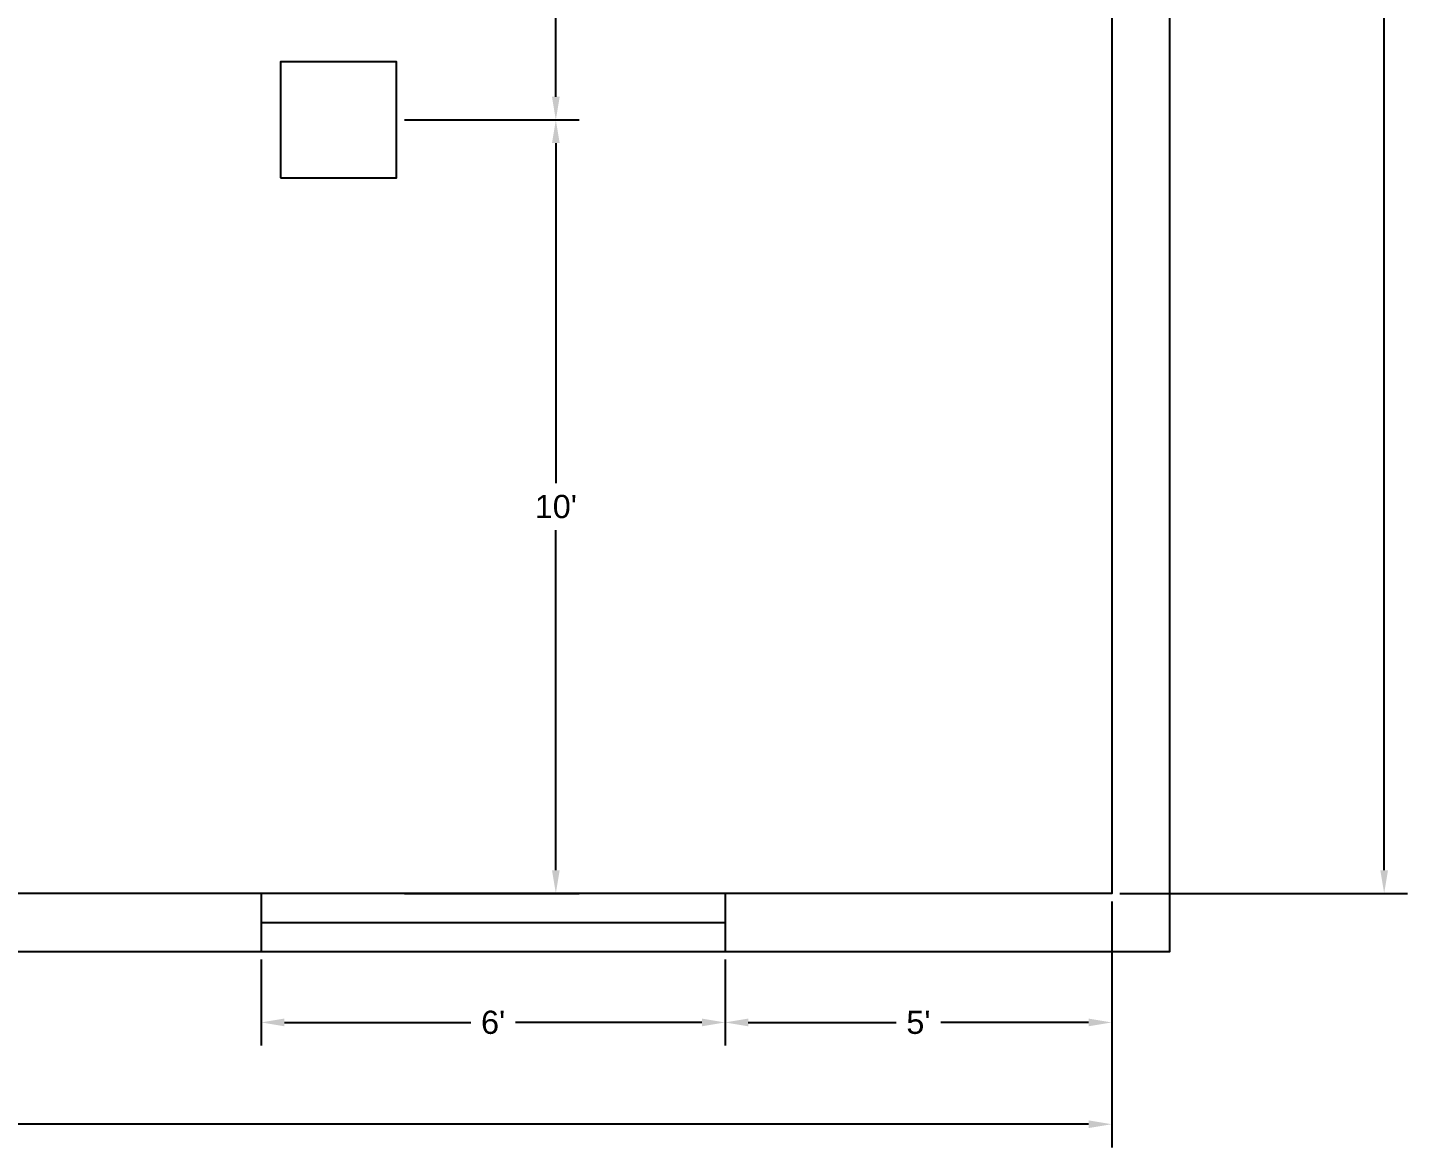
# Model space of a CAD drawing. Header units: inches. Extents: x -13 to 423, y -240 to 292.
# Drawn here: x 208.6 to 422.7, y -144.2 to 29.6 of the extents above; entities that cross this region are included whole.
import ezdxf

# ---------------------------------------------------------------- set-up
doc = ezdxf.new("R2010")
doc.units = ezdxf.units.IN
doc.header["$LTSCALE"] = 15
doc.header["$MEASUREMENT"] = 0
for name, color, linetype in [('Dim', 7, 'Continuous'), ('Pillar', 1, 'Continuous'), ('Wall', 6, 'Continuous'), ('Windows', 3, 'Continuous')]:
    doc.layers.add(name, color=color, linetype=linetype)
doc.styles.get("Standard").update_dxf_attribs({"font": 'arial.ttf'})
doc.dimstyles.get("Standard").update_dxf_attribs({"dimscale": 20, "dimtxt": 2.5, "dimasz": 2.5, "dimexe": 1.25, "dimexo": 0.625, "dimtad": 1, "dimlunit": 3, "dimtxsty": 'Standard', "dimcen": 2.5, "dimazin": 3, "dimtfac": 1, "dimtmove": 0, "dimatfit": 3})

# ---------------------------------------------------------------- blocks, each defined once
blk = doc.blocks.new('*D1')
at = {"layer": 'Defpoints', "color": 0, "transparency": 16777216}
for p in [(16.83, -104.76), (376.83, -104.76), (376.83, -140.57)]:
    blk.add_point(p, dxfattribs=at)
at = {"layer": 'Dim', "color": 0, "lineweight": -2, "transparency": 16777216}
for p, q in [((16.83, -106.01), (16.83, -144.17)), ((376.83, -106.01), (376.83, -144.17)), ((20.43, -140.57), (191.98, -140.57)), ((373.23, -140.57), (201.69, -140.57))]:
    blk.add_line(p, q, dxfattribs=at)
at = {"layer": 'Dim', "color": 0, "transparency": 16777216}
for points in [[(20.43, -139.97), (20.43, -141.17), (16.83, -140.57)], [(373.23, -139.97), (373.23, -141.17), (376.83, -140.57)]]:
    blk.add_solid(points, dxfattribs=at)
at = {"layer": 'Dim', "color": 0, "transparency": 16777216, "insert": (196.83, -140.57), "char_height": 3.6, "attachment_point": 5}
blk.add_mtext("\\A1;30'", dxfattribs=at)
blk = doc.blocks.new('*D2')
at = {"layer": 'Defpoints', "color": 0, "transparency": 16777216}
for p in [(376.83, 255.24), (419.11, 255.24), (376.83, -104.76)]:
    blk.add_point(p, dxfattribs=at)
at = {"layer": 'Dim', "color": 0, "lineweight": -2, "transparency": 16777216}
for p, q in [((378.08, 255.24), (422.71, 255.24)), ((419.11, 251.64), (419.11, 78.88)), ((419.11, -101.16), (419.11, 71.6)), ((378.08, -104.76), (422.71, -104.76))]:
    blk.add_line(p, q, dxfattribs=at)
at = {"layer": 'Dim', "color": 0, "transparency": 16777216}
for points in [[(418.51, 251.64), (419.71, 251.64), (419.11, 255.24)], [(418.51, -101.16), (419.71, -101.16), (419.11, -104.76)]]:
    blk.add_solid(points, dxfattribs=at)
at = {"layer": 'Dim', "color": 0, "transparency": 16777216, "insert": (419.11, 75.24), "char_height": 3.6, "attachment_point": 5}
blk.add_mtext("\\A1;30'", dxfattribs=at)
blk = doc.blocks.new('*D8')
at = {"layer": 'Defpoints', "color": 0, "transparency": 16777216}
for p in [(265.83, 135.24), (265.83, 15.24), (290.56, 15.24)]:
    blk.add_point(p, dxfattribs=at)
at = {"layer": 'Dim', "color": 0, "lineweight": -2, "transparency": 16777216}
for p, q in [((267.08, 135.24), (294.16, 135.24)), ((290.56, 131.64), (290.56, 78.88)), ((290.56, 18.84), (290.56, 71.6)), ((267.08, 15.24), (294.16, 15.24))]:
    blk.add_line(p, q, dxfattribs=at)
at = {"layer": 'Dim', "color": 0, "transparency": 16777216}
for points in [[(289.96, 131.64), (291.16, 131.64), (290.56, 135.24)], [(289.96, 18.84), (291.16, 18.84), (290.56, 15.24)]]:
    blk.add_solid(points, dxfattribs=at)
at = {"layer": 'Dim', "color": 0, "transparency": 16777216, "insert": (290.56, 75.24), "char_height": 3.6, "attachment_point": 5}
blk.add_mtext("\\A1;10'", dxfattribs=at)
blk = doc.blocks.new('*D10')
at = {"layer": 'Defpoints', "color": 0, "transparency": 16777216}
for p in [(265.83, 15.24), (265.83, -104.76), (290.56, -104.76)]:
    blk.add_point(p, dxfattribs=at)
at = {"layer": 'Dim', "color": 0, "lineweight": -2, "transparency": 16777216}
for p, q in [((267.08, 15.24), (294.16, 15.24)), ((290.56, 11.64), (290.56, -41.12)), ((290.56, -101.16), (290.56, -48.4)), ((267.08, -104.76), (294.16, -104.76))]:
    blk.add_line(p, q, dxfattribs=at)
at = {"layer": 'Dim', "color": 0, "transparency": 16777216}
for points in [[(289.96, 11.64), (291.16, 11.64), (290.56, 15.24)], [(289.96, -101.16), (291.16, -101.16), (290.56, -104.76)]]:
    blk.add_solid(points, dxfattribs=at)
at = {"layer": 'Dim', "color": 0, "transparency": 16777216, "insert": (290.56, -44.76), "char_height": 3.6, "attachment_point": 5}
blk.add_mtext("\\A1;10'", dxfattribs=at)
blk = doc.blocks.new('*D18')
at = {"layer": 'Defpoints', "color": 0, "transparency": 16777216}
for p in [(376.83, -104.76), (316.83, -113.76), (316.83, -124.78)]:
    blk.add_point(p, dxfattribs=at)
at = {"layer": 'Dim', "color": 0, "lineweight": -2, "transparency": 16777216}
for p, q in [((376.83, -106.01), (376.83, -128.38)), ((316.83, -115.01), (316.83, -128.38)), ((320.43, -124.78), (343.38, -124.78)), ((373.23, -124.78), (350.29, -124.78))]:
    blk.add_line(p, q, dxfattribs=at)
at = {"layer": 'Dim', "color": 0, "transparency": 16777216}
for points in [[(320.43, -124.18), (320.43, -125.38), (316.83, -124.78)], [(373.23, -124.18), (373.23, -125.38), (376.83, -124.78)]]:
    blk.add_solid(points, dxfattribs=at)
at = {"layer": 'Dim', "color": 0, "transparency": 16777216, "insert": (346.83, -124.78), "char_height": 3.6, "attachment_point": 5}
blk.add_mtext("\\A1;5'", dxfattribs=at)
blk = doc.blocks.new('*D19')
at = {"layer": 'Defpoints', "color": 0, "transparency": 16777216}
for p in [(244.83, -113.76), (316.83, -113.76), (244.83, -124.78)]:
    blk.add_point(p, dxfattribs=at)
at = {"layer": 'Dim', "color": 0, "lineweight": -2, "transparency": 16777216}
for p, q in [((244.83, -115.01), (244.83, -128.38)), ((316.83, -115.01), (316.83, -128.38)), ((248.43, -124.78), (277.37, -124.78)), ((313.23, -124.78), (284.3, -124.78))]:
    blk.add_line(p, q, dxfattribs=at)
at = {"layer": 'Dim', "color": 0, "transparency": 16777216}
for points in [[(248.43, -124.18), (248.43, -125.38), (244.83, -124.78)], [(313.23, -124.18), (313.23, -125.38), (316.83, -124.78)]]:
    blk.add_solid(points, dxfattribs=at)
at = {"layer": 'Dim', "color": 0, "transparency": 16777216, "insert": (280.83, -124.78), "char_height": 3.6, "attachment_point": 5}
blk.add_mtext("\\A1;6'", dxfattribs=at)
blk = doc.blocks.new('window')
at = {"layer": 'Windows'}
for p, q in [((0, 9), (0, 0)), ((72, 9), (72, 0)), ((0, 4.5), (72, 4.5))]:
    blk.add_line(p, q, dxfattribs=at)

msp = doc.modelspace()

# ---------------------------------------------------------------- linework, layer by layer
at = {"layer": 'Pillar'}
msp.add_lwpolyline([(247.833, 6.238), (265.833, 6.238), (265.833, 24.238), (247.833, 24.238)], close=True, dxfattribs=at)
at = {"layer": 'Wall'}
msp.add_lwpolyline([(7.833, 45.238), (7.833, -113.762), (385.833, -113.762), (385.833, 264.238), (7.833, 264.238), (7.833, 105.238), (16.833, 105.238), (16.833, 255.238), (376.833, 255.238), (376.833, -104.762), (16.833, -104.762), (16.833, 45.238)], close=True, dxfattribs=at)

# ---------------------------------------------------------------- block references
at = {"layer": 'Windows'}
msp.add_blockref('window', (244.833, -113.762), dxfattribs=at)

# ---------------------------------------------------------------- dimensions: what is measured, and where the dimension line sits
at = {"layer": 'Dim'}
for base, p1, p2, picture, middle in [((419.114, 255.238), (376.833, -104.762), (376.833, 255.238), '*D2', (419.114, 75.238)), ((290.563, 15.238), (265.833, 135.238), (265.833, 15.238), '*D8', (290.563, 75.238)), ((290.563, -104.762), (265.833, 15.238), (265.833, -104.762), '*D10', (290.563, -44.762))]:
    dim = msp.add_linear_dim(base=base, p1=p1, p2=p2, angle=90, dimstyle='Standard', dxfattribs=at)
    dim.commit()
    dim.dimension.update_dxf_attribs({"geometry": picture, "text_midpoint": middle})
for base, p1, p2, picture, middle in [((376.833, -140.566), (16.833, -104.762), (376.833, -104.762), '*D1', (196.833, -140.566)), ((316.833, -124.779), (376.833, -104.762), (316.833, -113.762), '*D18', (346.833, -124.779)), ((244.833, -124.779), (316.833, -113.762), (244.833, -113.762), '*D19', (280.833, -124.779))]:
    dim = msp.add_linear_dim(base=base, p1=p1, p2=p2, dimstyle='Standard', dxfattribs=at)
    dim.commit()
    dim.dimension.update_dxf_attribs({"geometry": picture, "text_midpoint": middle})

doc.saveas('drawing.dxf')
